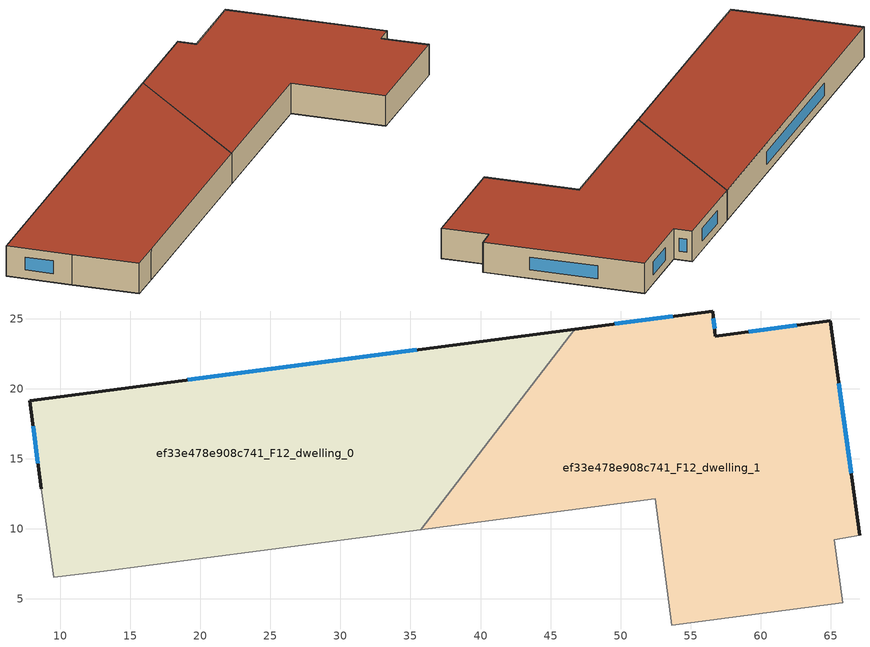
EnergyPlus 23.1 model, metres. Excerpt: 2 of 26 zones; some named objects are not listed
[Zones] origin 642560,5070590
ef33e478e908c741_F12_dwelling_0
 floor to ef33e478e908c741_F11_dwelling_0 (EU_floor_Construction): 35.72,9.95 46.72,24.26 7.83,19.16 8.63,12.85 9.52,6.55 12.83,6.95 z36
 wall outside (EU_wall_Construction): 8.63,12.85 7.83,19.16 46.72,24.26 z36:39
 wall adiabatic (EU_wall_Construction): 35.72,9.95 12.83,6.95 9.53,6.55 8.63,12.85 z36:39
 wall to ef33e478e908c741_F12_dwelling_1 (EU_wall_Construction): 46.72,24.26 35.72,9.95 z36:39
 window (EU_Window_Construction): 8.39,14.68 8.06,17.33 / 19.1,20.64 35.44,22.78 z36.87:38.13
 roof outside (EU_roof_Construction): 46.72,24.26 35.72,9.95 12.83,6.95 9.53,6.55 8.63,12.85 7.83,19.16 z39
ef33e478e908c741_F12_dwelling_1
 floor to ef33e478e908c741_F11_dwelling_1 (EU_floor_Construction): 65.86,4.73 65.27,9.23 67.07,9.53 64.97,24.84 56.76,23.75 56.56,25.55 46.72,24.26 35.72,9.95 52.46,12.14 53.65,3.13 z36
 wall outside (EU_wall_Construction): 46.72,24.26 56.56,25.55 56.76,23.75 64.97,24.84 67.07,9.53 z36:39
 wall adiabatic (EU_wall_Construction): 67.07,9.53 65.27,9.23 65.86,4.73 53.66,3.13 52.46,12.14 35.72,9.95 z36:39
 window (EU_Window_Construction): 49.57,24.63 53.71,25.17 / 56.62,25.03 56.71,24.27 / 59.14,24.07 62.59,24.53 / 65.58,20.41 66.46,13.97 z36.87:38.13
 roof outside (EU_roof_Construction): 64.97,24.84 67.07,9.53 65.27,9.23 65.86,4.73 53.66,3.13 52.46,12.14 35.72,9.95 46.72,24.26 56.56,25.55 56.76,23.75 z39
[Building]
EU S2 Campaign: North Axis=0; Terrain=City; Solar Distribution=FullExterior
[Site:Location]
Lyon-Bron: Latitude=45.75; Longitude=5; Time Zone=1; Elevation=198
[SizingPeriod:WeatherFileDays]
AnnualSizingPeriod: Begin Month=1; Begin Day of Month=1; End Month=12; End Day of Month=31; Day of Week for Start Day=Monday; Use Weather File Daylight Saving Period=No; Use Weather File Rain and Snow Indicators=No
[MATERIAL]
EU_InternalMass_Material: Roughness=MediumRough; Thickness=0.1; Conductivity=1; Density=1800; Specific Heat=900; Thermal Absorptance=0.9; Solar Absorptance=0.7; Visible Absorptance=0.7
[MATERIAL:NOMASS] Roughness=MediumRough; Thermal Absorptance=0.9; Solar Absorptance=0.7; Visible Absorptance=0.7
Name | Thermal Resistance
EU_wall_NoMass | 1.15691
EU_roof_NoMass | 1.19505
EU_floor_NoMass | 1.78277
[WINDOWMATERIAL:SIMPLEGLAZINGSYSTEM]
EU_Window_SimpleGlazing: UFactor=2.71266; Solar Heat Gain Coefficient=0.75; Visible Transmittance=0.75
[CONSTRUCTION]
EU_wall_Construction: EU_wall_NoMass
EU_roof_Construction: EU_roof_NoMass
EU_floor_Construction: EU_floor_NoMass
EU_InternalMass_Construction: EU_InternalMass_Material
EU_Window_Construction: EU_Window_SimpleGlazing
[ZONE] Type=1; Multiplier=1; Ceiling Height=autocalculate; Floor Area=autocalculate; Part of Total Floor Area=Yes
Name | Volume
ef33e478e908c741_F12_dwelling_0 | 1256.84
ef33e478e908c741_F12_dwelling_1 | 1256.85
[INTERNALMASS] Construction=EU_InternalMass_Construction
Name | Zone or ZoneList | Surface Area
ef33e478e908c741_F12_dwelling_0_EU_InternalMass | ef33e478e908c741_F12_dwelling_0 | 418.945
ef33e478e908c741_F12_dwelling_1_EU_InternalMass | ef33e478e908c741_F12_dwelling_1 | 418.95
[OTHEREQUIPMENT] Fuel Type=Electricity; Design Level Calculation Method=Watts/Area; Power per Zone Floor Area=1; Fraction Latent=0; Fraction Radiant=0; Fraction Lost=0; Carbon Dioxide Generation Rate=0; EndUse Subcategory=EU_Step8_InternalGains
Name | Zone or ZoneList or Space or SpaceList | Schedule
EU_Step8_InternalGain_ef33e478e908c741_F12_dwelling_0_f000 | ef33e478e908c741_F12_dwelling_0 | EU_Step8_GainSchedule_ef33e478e908c741_F12_dwelling_0_f000
EU_Step8_InternalGain_ef33e478e908c741_F12_dwelling_1_f000 | ef33e478e908c741_F12_dwelling_1 | EU_Step8_GainSchedule_ef33e478e908c741_F12_dwelling_1_f000
[ZONEVENTILATION:DESIGNFLOWRATE] Schedule=EU_AlwaysOn; Design Flow Rate Calculation Method=AirChanges/Hour; Air Changes per Hour=0.551728; Ventilation Type=Natural; Fan Pressure Rise=0; Fan Total Efficiency=1; Constant Term Coefficient=1; Temperature Term Coefficient=0; Velocity Term Coefficient=0; Velocity Squared Term Coefficient=0; Minimum Indoor Temperature=-100; Maximum Indoor Temperature=100; Delta Temperature=-100; Minimum Outdoor Temperature=-100; Maximum Outdoor Temperature=100; Maximum Wind Speed=40
Name | Zone or ZoneList or Space or SpaceList
EU_ConstantAir_ef33e478e908c741_F12_dwelling_0 | ef33e478e908c741_F12_dwelling_0
EU_ConstantAir_ef33e478e908c741_F12_dwelling_1 | ef33e478e908c741_F12_dwelling_1
[HVACTEMPLATE:ZONE:IDEALLOADSAIRSYSTEM] System Availability Schedule=EU_AlwaysOn; Maximum Heating Supply Air Temperature=50; Minimum Cooling Supply Air Temperature=13; Maximum Heating Supply Air Humidity Ratio=0.0156; Minimum Cooling Supply Air Humidity Ratio=0.0077; Heating Limit=NoLimit; Cooling Limit=NoLimit; Heating Availability Schedule=EU_AlwaysOn; Cooling Availability Schedule=EU_CoolingOff; Dehumidification Control Type=ConstantSensibleHeatRatio; Cooling Sensible Heat Ratio=0.7; Dehumidification Setpoint=60; Humidification Control Type=None; Humidification Setpoint=30; Outdoor Air Method=None; Outdoor Air Flow Rate per Person=0.00944; Outdoor Air Flow Rate per Zone Floor Area=0; Outdoor Air Flow Rate per Zone=0; Demand Controlled Ventilation Type=None; Outdoor Air Economizer Type=NoEconomizer; Heat Recovery Type=None; Sensible Heat Recovery Effectiveness=0.7; Latent Heat Recovery Effectiveness=0.65
Name | Template Thermostat
ef33e478e908c741_F12_dwelling_0 | EU_HeatOnly_ef33e478e908c741_F12_dwelling_0
ef33e478e908c741_F12_dwelling_1 | EU_HeatOnly_ef33e478e908c741_F12_dwelling_1
[SIZING:ZONE] Zone Cooling Design Supply Air Temperature Input Method=SupplyAirTemperature; Zone Cooling Design Supply Air Temperature=13; Zone Heating Design Supply Air Temperature Input Method=SupplyAirTemperature; Zone Heating Design Supply Air Temperature=50; Zone Cooling Design Supply Air Humidity Ratio=0.008; Zone Heating Design Supply Air Humidity Ratio=0.008; Cooling Design Air Flow Method=DesignDay; Cooling Design Air Flow Rate=0; Cooling Minimum Air Flow per Zone Floor Area=0.000762; Cooling Minimum Air Flow=0; Cooling Minimum Air Flow Fraction=0.2; Heating Design Air Flow Method=DesignDay; Heating Design Air Flow Rate=0; Heating Maximum Air Flow per Zone Floor Area=0.002032; Heating Maximum Air Flow=0.141576; Heating Maximum Air Flow Fraction=0.3; Account for Dedicated Outdoor Air System=No; Dedicated Outdoor Air System Control Strategy=NeutralSupplyAir; Dedicated Outdoor Air Low Setpoint Temperature for Design=autosize; Dedicated Outdoor Air High Setpoint Temperature for Design=autosize; Zone Load Sizing Method=Sensible Load Only No Latent Load; Zone Latent Cooling Design Supply Air Humidity Ratio Input Method=HumidityRatioDifference; Zone Cooling Design Supply Air Humidity Ratio Difference=0.005; Zone Latent Heating Design Supply Air Humidity Ratio Input Method=HumidityRatioDifference; Zone Humidification Design Supply Air Humidity Ratio Difference=0.005
ef33e478e908c741_F12_dwelling_0; ef33e478e908c741_F12_dwelling_1
[SCHEDULE:CONSTANT]
Name | Hourly Value
EU_AlwaysOn | 1
EU_CoolingOff | 0
[SCHEDULE:FILE] Column Number=1; Rows to Skip at Top=0; Number of Hours of Data=8760; Column Separator=Comma; Interpolate to Timestep=No; Minutes per Item=60; Adjust Schedule for Daylight Savings=Yes
Name | File
EU_Step8_GainSchedule_ef33e478e908c741_F12_dwelling_0_f000 | ../../schedules/ef33e478e908c741/ef33e478e908c741_F12_dwelling_0_f000_gain.csv
EU_Step8_GainSchedule_ef33e478e908c741_F12_dwelling_1_f000 | ../../schedules/ef33e478e908c741/ef33e478e908c741_F12_dwelling_1_f000_gain.csv
